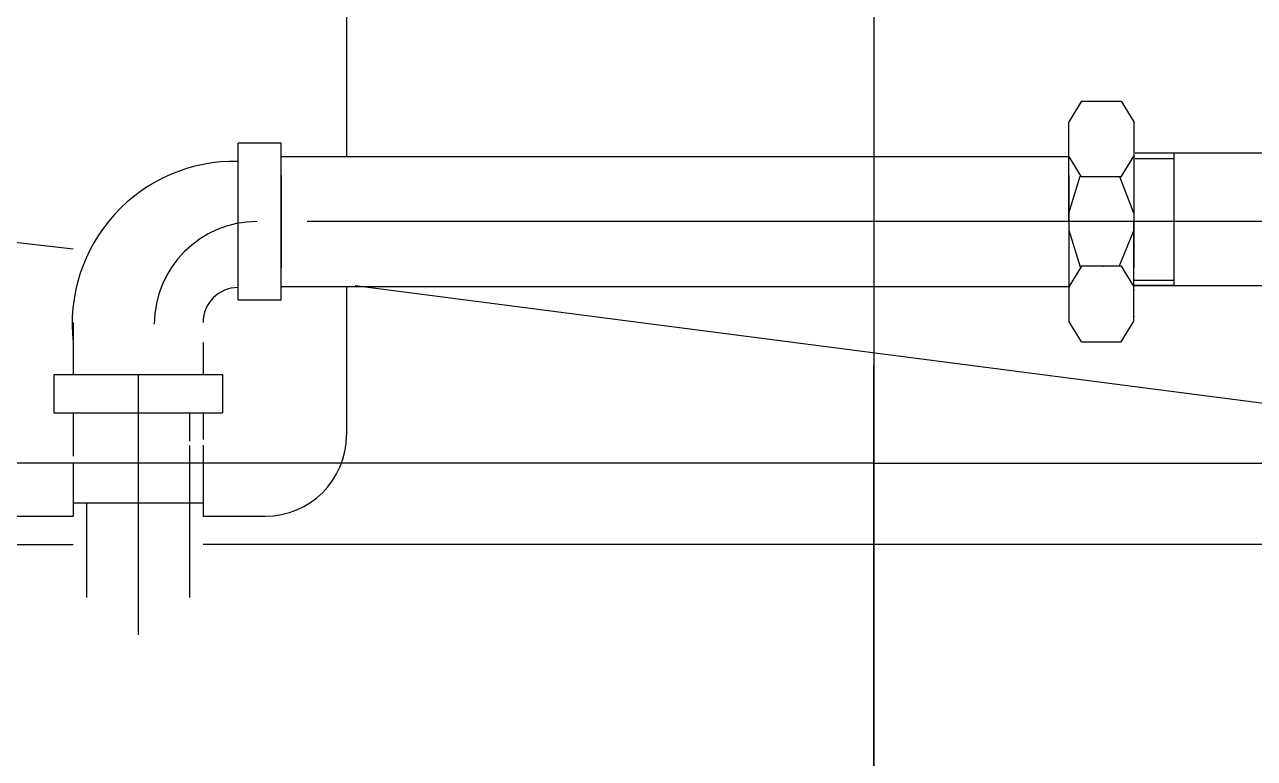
# Model space of a CAD drawing. Extents: x 1427168 to 1936200, y 1176778 to 1377202.
# Drawn here: x 1638816.4 to 1639270.9, y 1362360.4 to 1362631.6 of the extents above; entities that cross this region are included whole.
import ezdxf
from ezdxf.lldxf.tags import DXFTag

# ---------------------------------------------------------------- set-up
doc = ezdxf.new("R2010")
doc.units = 0
doc.header["$LTSCALE"] = 1000
doc.header["$MEASUREMENT"] = 0
doc.linetypes.add('CENTER', pattern=[2, 1.25, -0.25, 0.25, -0.25])
doc.linetypes.add('DOTE', pattern=[2.42, 2, -0.2, 0.02, -0.2])
for name, color, linetype in [('1轮廓实线层', 7, 'CONTINUOUS'), ('CENTER', 1, 'ACAD_ISO04W100'), ('DOTE', 1, 'DOTE'), ('MAIN', 7, 'CONTINUOUS'), ('中心线', 1, 'ACAD_ISO04W100'), ('粗实线', 7, 'CONTINUOUS')]:
    doc.layers.add(name, color=color, linetype=linetype)
tags = doc.linetypes.add('ACAD_ISO04W100', pattern=[30, 24, -3, 0, -3]).pattern_tags.tags
tags[10:11] = [DXFTag(74, 4), DXFTag(75, 0), DXFTag(340, '0'), DXFTag(46, 1.0), DXFTag(50, 0.0), DXFTag(44, 0.0), DXFTag(45, 0.0)]
tags[8:9] = [DXFTag(74, 4), DXFTag(75, 0), DXFTag(340, '0'), DXFTag(46, 1.0), DXFTag(50, 0.0), DXFTag(44, 0.0), DXFTag(45, 0.0)]
tags[6:7] = [DXFTag(74, 4), DXFTag(75, 0), DXFTag(340, '0'), DXFTag(46, 1.0), DXFTag(50, 0.0), DXFTag(44, 0.0), DXFTag(45, 0.0)]
tags[4:5] = [DXFTag(74, 4), DXFTag(75, 0), DXFTag(340, '0'), DXFTag(46, 1.0), DXFTag(50, 0.0), DXFTag(44, 0.0), DXFTag(45, 0.0)]

msp = doc.modelspace()

# ---------------------------------------------------------------- linework, layer by layer
at = {"layer": '1轮廓实线层'}
for p, q in [((1638230.85, 1362619.24), (1638834.33, 1362548.72)), ((1639206.97, 1362603.34), (1639202.31, 1362595.69)), ((1639206.97, 1362603.34), (1639221.66, 1362603.34)), ((1639221.66, 1362603.34), (1639226.31, 1362595.69)), ((1639202.31, 1362558.84), (1639202.31, 1362595.69)), ((1639226.31, 1362595.69), (1639226.31, 1362558.84)), ((1638895.24, 1362529.84), (1638895.24, 1362587.84)), ((1638911.17, 1362587.84), (1638895.24, 1362587.84)), ((1638911.17, 1362529.84), (1638911.17, 1362587.84)), ((1638911.17, 1362582.84), (1639202.31, 1362582.84)), ((1639206.97, 1362575.34), (1639202.31, 1362582.98)), ((1639221.66, 1362575.34), (1639226.31, 1362582.98)), ((1639226.86, 1362584.18), (1639426.31, 1362584.18)), ((1639226.86, 1362582.18), (1639241.31, 1362582.18)), ((1639241.31, 1362535.21), (1639241.31, 1362584.18)), ((1638911.17, 1362575.84), (1638911.17, 1362541.84)), ((1639202.31, 1362575.84), (1639202.31, 1362541.84)), ((1639202.31, 1362561.98), (1639206.51, 1362575.67)), ((1639226.31, 1362575.84), (1639226.31, 1362541.84)), ((1639221.66, 1362575.34), (1639206.97, 1362575.34)), ((1639226.31, 1362561.98), (1639221.13, 1362575.36)), ((1639202.31, 1362558.84), (1639202.31, 1362521.98)), ((1639226.31, 1362521.98), (1639226.31, 1362558.84)), ((1639202.31, 1362555.69), (1639206.51, 1362542.12)), ((1639226.31, 1362555.69), (1639220.82, 1362542.12)), ((1639206.97, 1362542.34), (1639202.31, 1362534.69)), ((1639221.66, 1362542.34), (1639206.97, 1362542.34)), ((1639221.66, 1362542.34), (1639226.31, 1362534.69)), ((1638911.17, 1362534.84), (1639202.31, 1362534.84)), ((1638938.6, 1362535.21), (1639622.4, 1362446.64)), ((1639226.31, 1362537.21), (1639241.31, 1362537.21)), ((1639241.31, 1362535.21), (1639226.31, 1362535.21)), ((1639226.31, 1362535.21), (1639325.32, 1362535.21)), ((1638895.24, 1362529.84), (1638911.17, 1362529.84)), ((1639206.97, 1362514.34), (1639202.31, 1362521.98)), ((1639221.66, 1362514.34), (1639226.31, 1362521.98)), ((1639206.97, 1362514.34), (1639221.66, 1362514.34))]:
    msp.add_line(p, q, dxfattribs=at)
at = {"layer": '1轮廓实线层', "color": 0, "ltscale": 2}
for p, q in [((1638834.32, 1362521.52), (1638834.32, 1362502.34)), ((1638882.32, 1362514.08), (1638882.32, 1362502.34)), ((1638834.32, 1362488.07), (1638834.32, 1362472.04))]:
    msp.add_line(p, q, dxfattribs=at)
at = {"layer": '1轮廓实线层'}
for p in [(1639226.31, 1362549.46), (1639214.89, 1362542.34), (1639226.31, 1362533.46), (1639226.31, 1362523.71)]:
    msp.add_point(p, dxfattribs=at)
at = {"layer": 'CENTER', "color": 1, "ltscale": 2}
msp.add_line((1638858.32, 1362502.34), (1638858.32, 1362406.05), dxfattribs=at)
at = {"layer": 'DOTE', "linetype": 'CENTER'}
msp.add_line((1639130.32, 1345255.66), (1639130.32, 1366789.5), dxfattribs=at)
at = {"layer": 'MAIN'}
for p, q in [((1638935.32, 1362775.15), (1638935.32, 1362582.84)), ((1638935.32, 1362534.84), (1638935.32, 1362479.9)), ((1638827.15, 1362502.34), (1638889.5, 1362502.34)), ((1638827.15, 1362488.07), (1638889.5, 1362488.07)), ((1638877.37, 1362488.07), (1638877.37, 1362477.61)), ((1638882.32, 1362488.07), (1638882.32, 1362478.26)), ((1638877.37, 1362476), (1638877.37, 1362419.9)), ((1638882.32, 1362476.19), (1638882.32, 1362449.9)), ((1639130.32, 1362469.5), (1638630.94, 1362469.5)), ((1638834.32, 1362469.3), (1638834.32, 1362449.9)), ((1639130.32, 1362469.5), (1639837.32, 1362469.5)), ((1638839.27, 1362454.9), (1638839.27, 1362419.9)), ((1638637.28, 1362449.9), (1638834.32, 1362449.9)), ((1638882.32, 1362449.9), (1638905.32, 1362449.9)), ((1638640.29, 1362439.5), (1638834.32, 1362439.5)), ((1639812.32, 1362439.5), (1638882.32, 1362439.5))]:
    msp.add_line(p, q, dxfattribs=at)
msp.add_arc((1638905.32, 1362479.9), 30, 270, 0, dxfattribs=at)
at = {"layer": '中心线', "linetype": 'CENTER', "ltscale": 50}
for p, q in [((1639130.32, 1363291.55), (1639130.32, 1361794.37)), ((1639130.32, 1362624.24), (1639130.32, 1361603.16))]:
    msp.add_line(p, q, dxfattribs=at)
at = {"layer": '中心线', "ltscale": 50}
for p, q in [((1639467.11, 1362558.84), (1638920.79, 1362558.84)), ((1638834.32, 1362454.9), (1638882.32, 1362454.9))]:
    msp.add_line(p, q, dxfattribs=at)
msp.add_arc((1638902.31, 1362520.84), 38, 90, 180, dxfattribs=at)
at = {"layer": '粗实线'}
for p, q in [((1638827.15, 1362502.34), (1638827.15, 1362488.07)), ((1638889.5, 1362502.34), (1638889.5, 1362488.07))]:
    msp.add_line(p, q, dxfattribs=at)
for centre, radius, start, end in [((1638894.04, 1362520.97), 60.12, 88.8593, 186.5827), ((1638895.24, 1362521.52), 12.92, 90, 180)]:
    msp.add_arc(centre, radius, start, end, dxfattribs=at)

doc.saveas('drawing.dxf')
